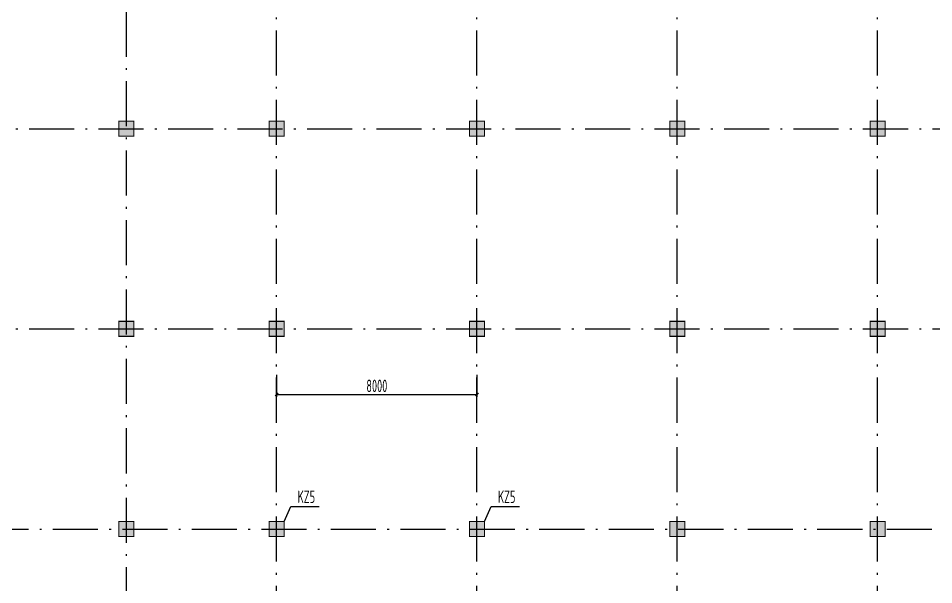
# Model space of a CAD drawing. Extents: x 2468086 to 6957054, y -3413633 to -667223.
# Drawn here: x 5100455 to 5137008, y -1136993 to -1114355 of the extents above; entities that cross this region are included whole.
import ezdxf

# ---------------------------------------------------------------- set-up
doc = ezdxf.new("R2010")
doc.units = 0
doc.header["$LTSCALE"] = 100
doc.header["$MEASUREMENT"] = 0
doc.linetypes.add('2', pattern=[18.5, 12, -3, 0.5, -3])
doc.layers.get('DEFPOINTS').update_dxf_attribs({"linetype": 'CONTINUOUS'})
for name, color, linetype in [('柱', 2, 'CONTINUOUS'), ('柱填充', 43, 'CONTINUOUS'), ('柱编号', 211, 'CONTINUOUS'), ('轴线__尺寸数字', 7, 'CONTINUOUS'), ('轴线__点划线', 252, '2')]:
    doc.layers.add(name, color=color, linetype=linetype)
doc.styles.add('GB', font='gbxwxt.shx', dxfattribs={"width": 0.7, "height": 500, "bigfont": 'gbhzfs.shx'})
doc.dimstyles.new('LYSDIM1', dxfattribs={"dimtxt": 375, "dimasz": 1.5, "dimexe": 300, "dimexo": 150, "dimgap": 90, "dimtad": 1, "dimdec": 0, "dimzin": 0, "dimdsep": 46, "dimtxsty": 'GB', "dimblk1": 'JT', "dimblk2": 'JT', "dimsah": 1, "dimcen": 0, "dimclrt": 7, "dimadec": 0, "dimazin": 0, "dimtfac": 1, "dimtdec": 0, "dimtix": 1, "dimtmove": 2, "dimatfit": 3, "dimldrblk": 'JT', "dimfxl": 1, "dimtolj": 1, "dimtzin": 0, "dimarcsym": 0})

# ---------------------------------------------------------------- blocks, each defined once
blk = doc.blocks.new('JT')
at = {"layer": '轴线__尺寸数字', "const_width": 45}
blk.add_lwpolyline([(-50, -50), (50, 50)], dxfattribs=at)
blk.add_lwpolyline([(-50, -50), (50, 50)], dxfattribs=at)
blk = doc.blocks.new('*D2797')
at = {"layer": 'DEFPOINTS', "color": 0, "transparency": 16777216}
for p in [(5110771, -1128457), (5118771, -1128457), (5118771, -1129387)]:
    blk.add_point(p, dxfattribs=at)
at = {"layer": '轴线__尺寸数字', "color": 0, "lineweight": -2, "transparency": 16777216}
for p, q in [((5110771, -1128607), (5110771, -1129487)), ((5118771, -1128607), (5118771, -1129487)), ((5110772, -1129387), (5118770, -1129387))]:
    blk.add_line(p, q, dxfattribs=at)
at = {"layer": '轴线__尺寸数字', "color": 0, "lineweight": -2, "transparency": 16777216, "xscale": 1.2, "yscale": 1.2, "zscale": 1.2, "rotation": 180}
blk.add_blockref('JT', (5110771, -1129387), dxfattribs=at)
at = {"layer": '轴线__尺寸数字', "color": 0, "lineweight": -2, "transparency": 16777216, "xscale": 1.2, "yscale": 1.2, "zscale": 1.2}
blk.add_blockref('JT', (5118771, -1129387), dxfattribs=at)
at = {"layer": '轴线__尺寸数字', "color": 7, "transparency": 16777216, "insert": (5114771, -1129047), "char_height": 500, "attachment_point": 5, "style": 'GB'}
blk.add_mtext('\\A1;8000', dxfattribs=at)

msp = doc.modelspace()

# ---------------------------------------------------------------- hatches: boundary and pattern name
at = {"layer": '柱填充'}
for points in [[(5104470.8, -1118467.8), (5104470.8, -1119067.8), (5105070.8, -1119067.8), (5105070.8, -1118467.8)], [(5110470.8, -1118467.8), (5110470.8, -1119067.8), (5111070.8, -1119067.8), (5111070.8, -1118467.8)], [(5118470.8, -1118467.8), (5118470.8, -1119067.8), (5119070.8, -1119067.8), (5119070.8, -1118467.8)], [(5126470.8, -1118467.8), (5126470.8, -1119067.8), (5127070.8, -1119067.8), (5127070.8, -1118467.8)], [(5134470.8, -1118467.8), (5134470.8, -1119067.8), (5135070.8, -1119067.8), (5135070.8, -1118467.8)], [(5104470.8, -1126467.8), (5104470.8, -1127067.8), (5105070.8, -1127067.8), (5105070.8, -1126467.8)], [(5110470.8, -1126467.8), (5110470.8, -1127067.8), (5111070.8, -1127067.8), (5111070.8, -1126467.8)], [(5118470.8, -1126467.8), (5118470.8, -1127067.8), (5119070.8, -1127067.8), (5119070.8, -1126467.8)], [(5126470.8, -1126467.8), (5126470.8, -1127067.8), (5127070.8, -1127067.8), (5127070.8, -1126467.8)], [(5134470.8, -1126467.8), (5134470.8, -1127067.8), (5135070.8, -1127067.8), (5135070.8, -1126467.8)], [(5104470.8, -1134467.8), (5104470.8, -1135067.8), (5105070.8, -1135067.8), (5105070.8, -1134467.8)], [(5110470.8, -1134467.8), (5110470.8, -1135067.8), (5111070.8, -1135067.8), (5111070.8, -1134467.8)], [(5118470.8, -1134467.8), (5118470.8, -1135067.8), (5119070.8, -1135067.8), (5119070.8, -1134467.8)], [(5126470.8, -1134467.8), (5126470.8, -1135067.8), (5127070.8, -1135067.8), (5127070.8, -1134467.8)], [(5134470.8, -1134467.8), (5134470.8, -1135067.8), (5135070.8, -1135067.8), (5135070.8, -1134467.8)]]:
    msp.add_hatch(color=256, dxfattribs=at).paths.add_polyline_path(points)

# ---------------------------------------------------------------- linework, layer by layer
at = {"layer": '柱', "const_width": 45}
for points in [[(5104470.8, -1118467.8), (5104470.8, -1119067.8), (5105070.8, -1119067.8), (5105070.8, -1118467.8), (5104470.8, -1118467.8)], [(5110470.8, -1118467.8), (5110470.8, -1119067.8), (5111070.8, -1119067.8), (5111070.8, -1118467.8), (5110470.8, -1118467.8)], [(5118470.8, -1118467.8), (5118470.8, -1119067.8), (5119070.8, -1119067.8), (5119070.8, -1118467.8), (5118470.8, -1118467.8)], [(5126470.8, -1118467.8), (5126470.8, -1119067.8), (5127070.8, -1119067.8), (5127070.8, -1118467.8), (5126470.8, -1118467.8)], [(5134470.8, -1118467.8), (5134470.8, -1119067.8), (5135070.8, -1119067.8), (5135070.8, -1118467.8), (5134470.8, -1118467.8)], [(5104470.8, -1126467.8), (5104470.8, -1127067.8), (5105070.8, -1127067.8), (5105070.8, -1126467.8), (5104470.8, -1126467.8)], [(5110470.8, -1126467.8), (5110470.8, -1127067.8), (5111070.8, -1127067.8), (5111070.8, -1126467.8), (5110470.8, -1126467.8)], [(5118470.8, -1126467.8), (5118470.8, -1127067.8), (5119070.8, -1127067.8), (5119070.8, -1126467.8), (5118470.8, -1126467.8)], [(5126470.8, -1126467.8), (5126470.8, -1127067.8), (5127070.8, -1127067.8), (5127070.8, -1126467.8), (5126470.8, -1126467.8)], [(5134470.8, -1126467.8), (5134470.8, -1127067.8), (5135070.8, -1127067.8), (5135070.8, -1126467.8), (5134470.8, -1126467.8)], [(5104470.8, -1134467.8), (5104470.8, -1135067.8), (5105070.8, -1135067.8), (5105070.8, -1134467.8), (5104470.8, -1134467.8)], [(5110470.8, -1134467.8), (5110470.8, -1135067.8), (5111070.8, -1135067.8), (5111070.8, -1134467.8), (5110470.8, -1134467.8)], [(5118470.8, -1134467.8), (5118470.8, -1135067.8), (5119070.8, -1135067.8), (5119070.8, -1134467.8), (5118470.8, -1134467.8)], [(5126470.8, -1134467.8), (5126470.8, -1135067.8), (5127070.8, -1135067.8), (5127070.8, -1134467.8), (5126470.8, -1134467.8)], [(5134470.8, -1134467.8), (5134470.8, -1135067.8), (5135070.8, -1135067.8), (5135070.8, -1134467.8), (5134470.8, -1134467.8)]]:
    msp.add_lwpolyline(points, dxfattribs=at)
at = {"layer": '柱编号'}
for p, q in [((5111070.8, -1134467.8), (5111334.9, -1133871.6)), ((5111334.9, -1133871.6), (5112467.1, -1133871.6)), ((5119070.8, -1134467.8), (5119334.9, -1133871.6)), ((5119334.9, -1133871.6), (5120467.1, -1133871.6))]:
    msp.add_line(p, q, dxfattribs=at)
at = {"layer": '轴线__点划线', "ltscale": 1.5}
for p, q in [((5104770.8, -1179717.9), (5104770.8, -1100139.4)), ((5110770.8, -1158267.8), (5110770.8, -1100139.4)), ((5118770.8, -1158267.8), (5118770.8, -1100139.4)), ((5126770.8, -1158267.8), (5126770.8, -1100139.4)), ((5134770.8, -1158267.8), (5134770.8, -1100139.4)), ((4923285.1, -1118767.8), (5210016.5, -1118767.8)), ((4923285.1, -1126767.8), (5210016.5, -1126767.8)), ((5096285.1, -1134767.8), (5210016.5, -1134767.8))]:
    msp.add_line(p, q, dxfattribs=at)

# ---------------------------------------------------------------- texts
at = {"layer": '柱编号', "style": 'GB', "width": 0.7}
for p in [(5111608.1, -1133728.3), (5119608.1, -1133728.3)]:
    msp.add_text('KZ5', height=500, dxfattribs=at).set_placement(p)

# ---------------------------------------------------------------- dimensions: what is measured, and where the dimension line sits
at = {"layer": '轴线__尺寸数字', "color": 7}
dim = msp.add_aligned_dim(p1=(5110770.8, -1128456.7), p2=(5118770.8, -1128456.7), distance=-930.7, dimstyle='LYSDIM1', override={"dimtxt": 300, "dimasz": 1.2, "dimexe": 100}, dxfattribs=at)
dim.commit()
dim.dimension.update_dxf_attribs({"geometry": '*D2797', "text_midpoint": (5114770.8, -1129047.2)})

doc.saveas('drawing.dxf')
